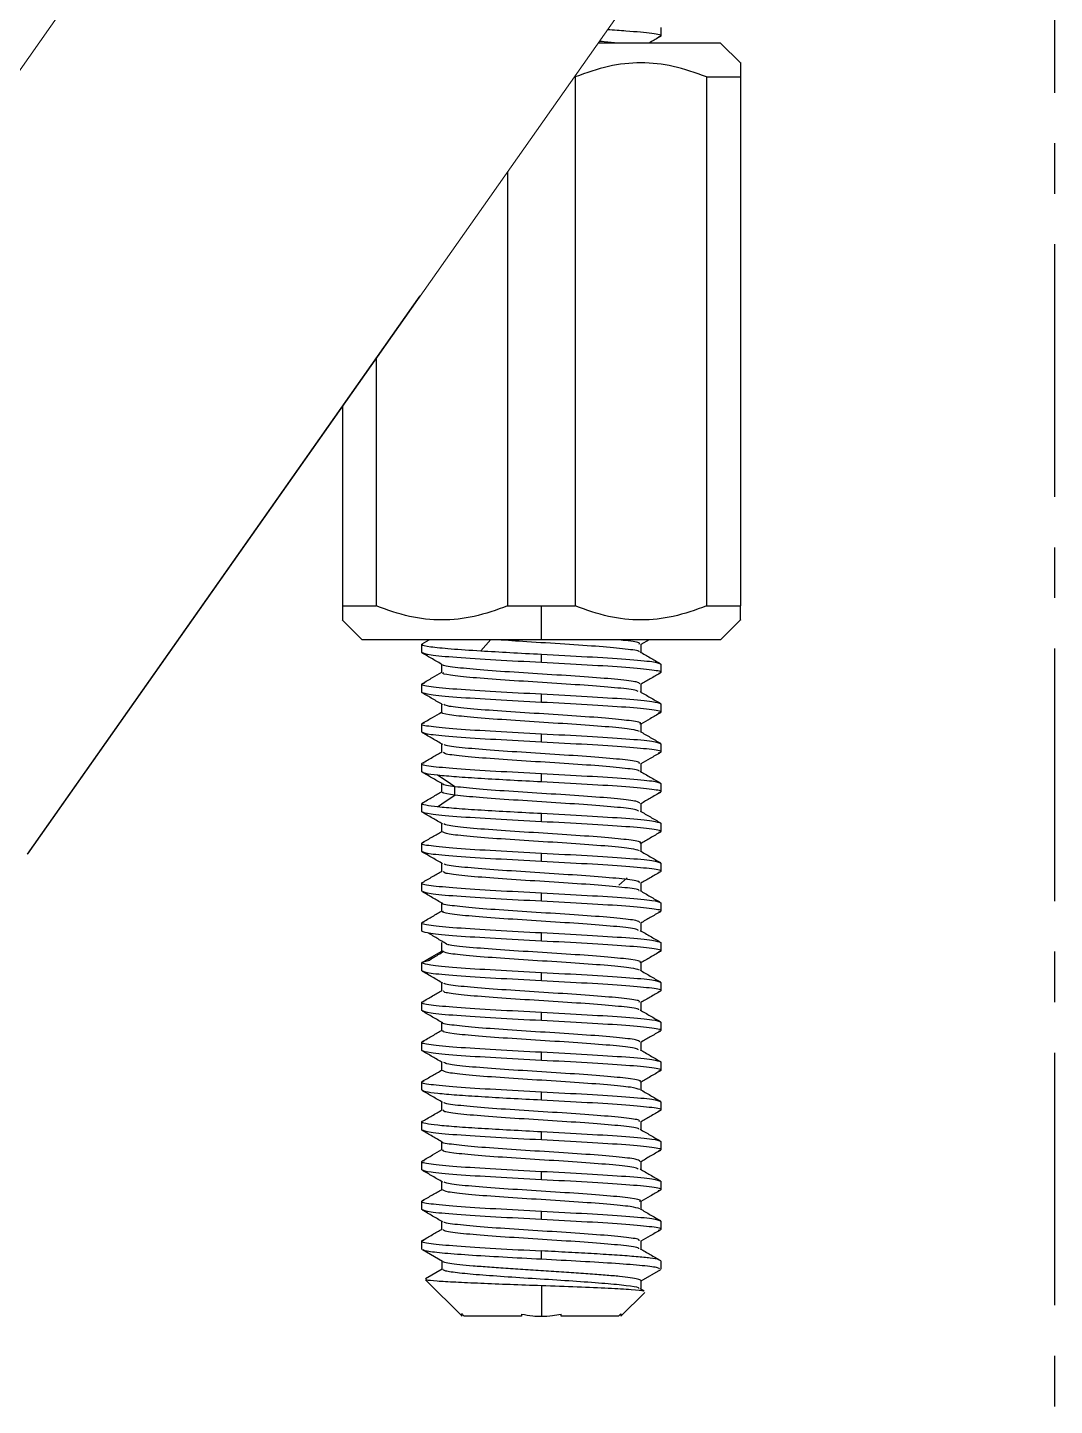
# Model space of a CAD drawing. Header units: millimetres. Extents: x 1991 to 2585, y -1131 to -711.
# Drawn here: x 2341.39 to 2367.19, y -1045.93 to -1011.29 of the extents above; entities that cross this region are included whole.
import ezdxf

# ---------------------------------------------------------------- set-up
doc = ezdxf.new("R2010")
doc.units = ezdxf.units.MM
doc.header["$LTSCALE"] = 0.1
doc.linetypes.add('CENTERX2', pattern=[101.6, 63.5, -12.7, 12.7, -12.7])
doc.layers.get('0').update_dxf_attribs({"lineweight": 13})
doc.layers.add('CENTER', color=1, linetype='CENTERX2')

msp = doc.modelspace()

# ---------------------------------------------------------------- linework, layer by layer
for p, q in [((2351.111, -998.261), (2331.961, -1025.505)), ((2360.525, -1004.853), (2341.396, -1032.068)), ((2341.382, -1032.076), (2351.246, -1018.042)), ((2356.457, -1032.668), (2356.244, -1032.855))]:
    msp.add_line(p, q)
at = {"color": 7, "linetype": 'Continuous', "lineweight": 25}
for p, q in [((2357.301, -1011.296), (2357.301, -1011.507)), ((2358.801, -1011.684), (2355.724, -1011.684)), ((2358.801, -1011.684), (2359.301, -1012.184)), ((2355.153, -1012.534), (2355.153, -1025.834)), ((2358.449, -1012.534), (2359.301, -1012.534)), ((2358.449, -1012.534), (2358.449, -1025.834)), ((2359.301, -1012.534), (2359.301, -1025.834)), ((2353.449, -1014.92), (2353.449, -1025.834)), ((2350.153, -1019.61), (2350.153, -1025.834)), ((2349.301, -1020.822), (2349.301, -1025.834)), ((2349.301, -1025.834), (2350.153, -1025.834)), ((2353.449, -1025.834), (2354.301, -1025.834)), ((2354.301, -1026.684), (2354.301, -1025.834)), ((2354.301, -1025.834), (2355.153, -1025.834)), ((2358.449, -1025.834), (2359.301, -1025.834)), ((2349.801, -1026.684), (2349.298, -1026.182)), ((2359.303, -1026.182), (2358.801, -1026.684)), ((2354.301, -1026.684), (2349.801, -1026.684)), ((2351.301, -1027.007), (2351.301, -1026.796)), ((2351.303, -1026.788), (2351.482, -1026.684)), ((2358.801, -1026.684), (2354.301, -1026.684)), ((2357.006, -1026.684), (2356.799, -1026.804)), ((2356.799, -1026.795), (2356.799, -1026.998)), ((2354.301, -1027.257), (2354.301, -1027.046)), ((2351.802, -1027.509), (2351.802, -1027.304)), ((2357.301, -1027.296), (2357.301, -1027.507)), ((2351.301, -1028.007), (2351.301, -1027.796)), ((2356.801, -1027.794), (2356.801, -1027.999)), ((2351.801, -1028.509), (2351.801, -1028.304)), ((2354.301, -1028.257), (2354.301, -1028.046)), ((2357.301, -1028.296), (2357.301, -1028.507)), ((2351.301, -1029.007), (2351.301, -1028.796)), ((2356.801, -1028.795), (2356.801, -1028.999)), ((2351.801, -1029.509), (2351.801, -1029.305)), ((2354.301, -1029.257), (2354.301, -1029.046)), ((2357.301, -1029.296), (2357.301, -1029.507)), ((2351.301, -1030.007), (2351.301, -1029.796)), ((2354.301, -1030.257), (2354.301, -1030.046)), ((2356.8, -1029.795), (2356.8, -1029.999)), ((2351.803, -1030.513), (2351.803, -1030.301)), ((2352.13, -1030.59), (2352.13, -1030.378)), ((2357.301, -1030.296), (2357.301, -1030.507)), ((2351.301, -1031.007), (2351.301, -1030.796)), ((2354.301, -1031.257), (2354.301, -1031.046)), ((2356.801, -1030.795), (2356.801, -1030.999)), ((2351.802, -1031.509), (2351.802, -1031.305)), ((2357.301, -1031.296), (2357.301, -1031.507)), ((2351.301, -1032.007), (2351.301, -1031.796)), ((2354.301, -1032.257), (2354.301, -1032.046)), ((2356.799, -1031.796), (2356.799, -1031.999)), ((2351.803, -1032.509), (2351.803, -1032.306)), ((2357.301, -1032.296), (2357.301, -1032.507)), ((2351.301, -1033.007), (2351.301, -1032.796)), ((2356.798, -1032.795), (2356.798, -1032.999)), ((2354.301, -1033.257), (2354.301, -1033.046)), ((2351.804, -1033.509), (2351.804, -1033.305)), ((2357.301, -1033.296), (2357.301, -1033.507)), ((2351.301, -1034.007), (2351.301, -1033.796)), ((2356.798, -1033.795), (2356.798, -1033.998)), ((2354.301, -1034.257), (2354.301, -1034.046)), ((2351.803, -1034.507), (2351.803, -1034.295)), ((2357.301, -1034.296), (2357.301, -1034.507)), ((2351.501, -1034.742), (2351.301, -1034.795)), ((2351.301, -1035.007), (2351.301, -1034.796)), ((2356.798, -1034.795), (2356.798, -1034.999)), ((2354.301, -1035.257), (2354.301, -1035.046)), ((2351.804, -1035.509), (2351.804, -1035.305)), ((2357.301, -1035.296), (2357.301, -1035.507)), ((2351.301, -1036.007), (2351.301, -1035.796)), ((2356.798, -1035.794), (2356.798, -1035.998)), ((2354.301, -1036.257), (2354.301, -1036.046)), ((2351.803, -1036.508), (2351.803, -1036.304)), ((2357.301, -1036.296), (2357.301, -1036.507)), ((2351.301, -1037.007), (2351.301, -1036.796)), ((2356.799, -1036.794), (2356.799, -1036.998)), ((2351.802, -1037.508), (2351.802, -1037.304)), ((2354.301, -1037.257), (2354.301, -1037.046)), ((2357.301, -1037.296), (2357.301, -1037.507)), ((2351.301, -1038.007), (2351.301, -1037.796)), ((2356.8, -1037.794), (2356.8, -1037.998)), ((2351.803, -1038.505), (2351.803, -1038.305)), ((2354.301, -1038.257), (2354.301, -1038.046)), ((2357.301, -1038.296), (2357.301, -1038.507)), ((2351.301, -1039.007), (2351.301, -1038.796)), ((2354.301, -1039.257), (2354.301, -1039.046)), ((2356.8, -1038.795), (2356.8, -1038.998)), ((2351.802, -1039.508), (2351.802, -1039.304)), ((2357.301, -1039.296), (2357.301, -1039.507)), ((2351.301, -1040.007), (2351.301, -1039.796)), ((2354.301, -1040.257), (2354.301, -1040.046)), ((2356.801, -1039.794), (2356.801, -1039.999)), ((2351.801, -1040.509), (2351.801, -1040.304)), ((2357.301, -1040.296), (2357.301, -1040.507)), ((2351.301, -1041.007), (2351.301, -1040.796)), ((2356.801, -1040.795), (2356.801, -1040.999)), ((2354.301, -1041.257), (2354.301, -1041.046)), ((2351.802, -1041.509), (2351.802, -1041.305)), ((2357.301, -1041.296), (2357.301, -1041.507)), ((2351.301, -1042.007), (2351.301, -1041.796)), ((2356.799, -1041.795), (2356.799, -1041.999)), ((2351.819, -1042.313), (2351.312, -1042.018)), ((2354.301, -1042.257), (2354.301, -1042.046)), ((2351.387, -1042.74), (2351.805, -1042.498)), ((2351.805, -1042.509), (2351.805, -1042.304)), ((2357.294, -1042.518), (2356.801, -1042.804)), ((2357.301, -1042.296), (2357.301, -1042.508)), ((2352.307, -1043.69), (2351.387, -1042.77)), ((2356.801, -1042.795), (2356.801, -1042.999)), ((2354.301, -1042.914), (2354.301, -1043.69)), ((2356.897, -1043.088), (2356.295, -1043.69)), ((2356.785, -1042.989), (2356.884, -1043.047)), ((2352.301, -1043.683), (2352.304, -1043.628)), ((2353.801, -1043.684), (2352.363, -1043.684)), ((2356.239, -1043.684), (2354.801, -1043.684)), ((2356.301, -1043.625), (2356.301, -1043.683))]:
    msp.add_line(p, q, dxfattribs=at)
at = {"color": 7, "linetype": 'Continuous', "lineweight": 25, "flags": 128}
for points in [[(2352.78, -1026.963), (2352.907, -1026.818), (2353.033, -1026.674)], [(2352.128, -1030.377), (2351.911, -1030.233), (2351.694, -1030.088)], [(2351.694, -1030.88), (2351.911, -1030.735), (2352.128, -1030.591)], [(2351.302, -1034.797), (2351.552, -1034.652), (2351.802, -1034.508)]]:
    msp.add_lwpolyline(points, dxfattribs=at)
at = {"color": 7, "linetype": 'Continuous', "lineweight": 25}
for points, knots in [([(2357.244, -1011.523), (2357.266, -1011.518), (2357.378, -1011.492), (2357.122, -1011.445), (2356.588, -1011.393), (2356.126, -1011.361), (2355.958, -1011.351)], [0, 0, 0, 0, 0.0588505, 0.2941379, 0.5294253, 0.6497212, 0.6497212, 0.6497212, 0.6497212]), ([(2356.183, -1011.684), (2356.071, -1011.673), (2355.939, -1011.659), (2355.777, -1011.645), (2355.752, -1011.643)], [0, 0, 0, 0, 0.0934634, 0.1099567, 0.1099567, 0.1099567, 0.1099567]), ([(2357.29, -1011.519), (2357.205, -1011.568), (2357.11, -1011.623), (2357.016, -1011.678), (2357.006, -1011.684)], [0, 0, 0, 0, 0.8963696, 1, 1, 1, 1]), ([(2358.449, -1012.534), (2358.172, -1012.434), (2357.635, -1012.241), (2356.801, -1012.157), (2355.966, -1012.241), (2355.43, -1012.434), (2355.153, -1012.534)], [0, 0, 0, 0, 0.258357, 0.500045, 0.741711, 1, 1, 1, 1]), ([(2359.301, -1012.184), (2359.301, -1012.184), (2359.301, -1012.154), (2359.301, -1012.254), (2359.301, -1012.439), (2359.301, -1012.534)], [0, 0, 0, 0, 0.0000903, 0.4834224, 1, 1, 1, 1]), ([(2349.301, -1025.834), (2349.301, -1025.937), (2349.301, -1026.135), (2349.301, -1026.168), (2349.301, -1026.184)], [0, 0, 0, 0, 0.516713, 1, 1, 1, 1]), ([(2353.449, -1025.834), (2353.172, -1025.934), (2352.635, -1026.128), (2351.801, -1026.211), (2350.966, -1026.128), (2350.43, -1025.934), (2350.153, -1025.834)], [0, 0, 0, 0, 0.258357, 0.500045, 0.741711, 1, 1, 1, 1]), ([(2358.449, -1025.834), (2358.172, -1025.934), (2357.635, -1026.128), (2356.801, -1026.211), (2355.966, -1026.128), (2355.43, -1025.934), (2355.153, -1025.834)], [0, 0, 0, 0, 0.2583566, 0.5000451, 0.7417111, 1, 1, 1, 1]), ([(2359.301, -1026.184), (2359.301, -1026.184), (2359.301, -1026.211), (2359.301, -1026.115), (2359.301, -1025.93), (2359.301, -1025.834)], [0, 0, 0, 0, 0.00009, 0.483422, 1, 1, 1, 1]), ([(2351.325, -1026.796), (2351.317, -1026.799), (2351.269, -1026.82), (2351.492, -1026.858), (2351.979, -1026.91), (2352.513, -1026.944), (2352.779, -1026.961)], [0, 0, 0, 0, 0.057768, 0.371846, 0.685923, 1, 1, 1, 1]), ([(2356.758, -1026.988), (2356.76, -1026.985), (2356.773, -1026.961), (2356.438, -1026.918), (2355.799, -1026.856), (2354.902, -1026.795), (2353.975, -1026.738), (2353.44, -1026.701), (2353.2, -1026.684)], [0, 0, 0, 0, 0.028757, 0.230441, 0.432253, 0.633865, 0.835732, 1, 1, 1, 1]), ([(2356.755, -1026.795), (2356.765, -1026.785), (2356.794, -1026.756), (2356.569, -1026.719), (2356.264, -1026.691), (2356.186, -1026.684)], [0, 0, 0, 0, 0.257906, 0.809805, 1, 1, 1, 1]), ([(2354.301, -1027.257), (2353.908, -1027.237), (2353.122, -1027.195), (2352.13, -1027.132), (2351.436, -1027.07), (2351.346, -1027.028), (2351.301, -1027.007)], [0, 0, 0, 0, 0.25, 0.5, 0.75, 1, 1, 1, 1]), ([(2351.819, -1027.314), (2351.734, -1027.265), (2351.564, -1027.166), (2351.394, -1027.068), (2351.309, -1027.018)], [0, 0, 0, 0, 0.49978, 1, 1, 1, 1]), ([(2352.779, -1026.961), (2353.019, -1026.976), (2353.499, -1027.004), (2354.033, -1027.032), (2354.301, -1027.046)], [0, 0, 0, 0, 0.5, 1, 1, 1, 1]), ([(2354.301, -1027.046), (2354.694, -1027.067), (2355.48, -1027.109), (2356.472, -1027.171), (2357.166, -1027.234), (2357.256, -1027.275), (2357.301, -1027.296)], [0, 0, 0, 0, 0.25, 0.5, 0.75, 1, 1, 1, 1]), ([(2357.246, -1027.523), (2357.267, -1027.518), (2357.378, -1027.492), (2357.122, -1027.445), (2356.484, -1027.382), (2355.477, -1027.32), (2354.693, -1027.278), (2354.301, -1027.257)], [0, 0, 0, 0, 0.056902, 0.292677, 0.528451, 0.764226, 1, 1, 1, 1]), ([(2356.78, -1026.987), (2356.865, -1027.036), (2357.034, -1027.135), (2357.204, -1027.233), (2357.289, -1027.283)], [0, 0, 0, 0, 0.499843, 1, 1, 1, 1]), ([(2351.312, -1027.783), (2351.397, -1027.733), (2351.56, -1027.639), (2351.724, -1027.544), (2351.802, -1027.498)], [0, 0, 0, 0, 0.520574, 1, 1, 1, 1]), ([(2356.772, -1027.794), (2356.76, -1027.778), (2356.732, -1027.741), (2356.262, -1027.685), (2355.511, -1027.623), (2354.573, -1027.562), (2353.599, -1027.501), (2352.719, -1027.44), (2352.105, -1027.378), (2351.806, -1027.336), (2351.828, -1027.314), (2351.829, -1027.313)], [0, 0, 0, 0, 0.101192, 0.228376, 0.355198, 0.482384, 0.609208, 0.736387, 0.863225, 0.990389, 1, 1, 1, 1]), ([(2356.735, -1027.988), (2356.724, -1027.978), (2356.693, -1027.947), (2356.256, -1027.897), (2355.512, -1027.836), (2354.572, -1027.775), (2353.599, -1027.713), (2352.723, -1027.652), (2352.097, -1027.591), (2351.793, -1027.543), (2351.834, -1027.515), (2351.845, -1027.507)], [0, 0, 0, 0, 0.061812, 0.189345, 0.316515, 0.44405, 0.571222, 0.69875, 0.825936, 0.953449, 1, 1, 1, 1]), ([(2357.292, -1027.519), (2357.207, -1027.568), (2357.043, -1027.663), (2356.879, -1027.758), (2356.801, -1027.804)], [0, 0, 0, 0, 0.518732, 1, 1, 1, 1]), ([(2351.364, -1027.779), (2351.339, -1027.785), (2351.223, -1027.811), (2351.479, -1027.859), (2352.119, -1027.921), (2353.124, -1027.984), (2353.909, -1028.025), (2354.301, -1028.046)], [0, 0, 0, 0, 0.064998, 0.298748, 0.532499, 0.766249, 1, 1, 1, 1]), ([(2354.301, -1028.257), (2353.908, -1028.237), (2353.122, -1028.195), (2352.13, -1028.132), (2351.436, -1028.07), (2351.346, -1028.028), (2351.301, -1028.007)], [0, 0, 0, 0, 0.25, 0.5, 0.75, 1, 1, 1, 1]), ([(2351.82, -1028.316), (2351.735, -1028.266), (2351.565, -1028.168), (2351.395, -1028.069), (2351.31, -1028.02)], [0, 0, 0, 0, 0.499789, 1, 1, 1, 1]), ([(2356.778, -1028.796), (2356.786, -1028.792), (2356.845, -1028.769), (2356.594, -1028.725), (2356.047, -1028.664), (2355.203, -1028.603), (2354.241, -1028.541), (2353.283, -1028.48), (2352.48, -1028.419), (2351.961, -1028.363), (2351.885, -1028.328), (2351.853, -1028.313)], [0, 0, 0, 0, 0.019614, 0.146667, 0.273512, 0.40053, 0.527418, 0.654395, 0.781328, 0.90826, 1, 1, 1, 1]), ([(2354.301, -1028.046), (2354.694, -1028.067), (2355.48, -1028.109), (2356.472, -1028.171), (2357.166, -1028.234), (2357.256, -1028.275), (2357.301, -1028.296)], [0, 0, 0, 0, 0.25, 0.5, 0.75, 1, 1, 1, 1]), ([(2357.239, -1028.524), (2357.264, -1028.519), (2357.379, -1028.492), (2357.123, -1028.445), (2356.483, -1028.382), (2355.477, -1028.32), (2354.693, -1028.278), (2354.301, -1028.257)], [0, 0, 0, 0, 0.063381, 0.2975359, 0.5316906, 0.7658452, 1, 1, 1, 1]), ([(2356.78, -1027.987), (2356.865, -1028.036), (2357.035, -1028.135), (2357.205, -1028.234), (2357.29, -1028.283)], [0, 0, 0, 0, 0.4998154, 1, 1, 1, 1]), ([(2351.311, -1028.784), (2351.396, -1028.734), (2351.559, -1028.639), (2351.723, -1028.545), (2351.801, -1028.499)], [0, 0, 0, 0, 0.520258, 1, 1, 1, 1]), ([(2356.763, -1028.99), (2356.714, -1028.972), (2356.608, -1028.934), (2356.034, -1028.876), (2355.205, -1028.815), (2354.239, -1028.754), (2353.288, -1028.692), (2352.466, -1028.631), (2351.967, -1028.57), (2351.742, -1028.529), (2351.804, -1028.508), (2351.806, -1028.507)], [0, 0, 0, 0, 0.108989, 0.235698, 0.362579, 0.48933, 0.61617, 0.742966, 0.869763, 0.996603, 1, 1, 1, 1]), ([(2357.29, -1028.521), (2357.205, -1028.57), (2357.042, -1028.665), (2356.879, -1028.759), (2356.801, -1028.805)], [0, 0, 0, 0, 0.52117, 1, 1, 1, 1]), ([(2351.361, -1028.78), (2351.337, -1028.785), (2351.223, -1028.812), (2351.479, -1028.859), (2352.118, -1028.921), (2353.124, -1028.984), (2353.909, -1029.025), (2354.301, -1029.046)], [0, 0, 0, 0, 0.061334, 0.296001, 0.530667, 0.765334, 1, 1, 1, 1]), ([(2354.301, -1029.257), (2353.908, -1029.237), (2353.122, -1029.195), (2352.13, -1029.132), (2351.436, -1029.07), (2351.346, -1029.028), (2351.301, -1029.007)], [0, 0, 0, 0, 0.25, 0.5, 0.75, 1, 1, 1, 1]), ([(2351.822, -1029.317), (2351.737, -1029.268), (2351.567, -1029.169), (2351.397, -1029.07), (2351.312, -1029.021)], [0, 0, 0, 0, 0.499826, 1, 1, 1, 1]), ([(2356.782, -1028.989), (2356.867, -1029.038), (2357.037, -1029.137), (2357.207, -1029.235), (2357.293, -1029.285)], [0, 0, 0, 0, 0.499785, 1, 1, 1, 1]), ([(2356.755, -1029.795), (2356.764, -1029.785), (2356.79, -1029.755), (2356.448, -1029.704), (2355.781, -1029.643), (2354.886, -1029.582), (2353.909, -1029.52), (2352.982, -1029.459), (2352.274, -1029.398), (2351.877, -1029.35), (2351.865, -1029.322), (2351.862, -1029.315)], [0, 0, 0, 0, 0.061868, 0.189469, 0.316858, 0.444491, 0.571847, 0.699504, 0.826835, 0.954508, 1, 1, 1, 1]), ([(2354.301, -1029.046), (2354.694, -1029.067), (2355.48, -1029.109), (2356.472, -1029.171), (2357.166, -1029.234), (2357.256, -1029.275), (2357.301, -1029.296)], [0, 0, 0, 0, 0.25, 0.5, 0.75, 1, 1, 1, 1]), ([(2357.237, -1029.525), (2357.263, -1029.519), (2357.379, -1029.492), (2357.123, -1029.445), (2356.483, -1029.382), (2355.477, -1029.32), (2354.693, -1029.278), (2354.301, -1029.257)], [0, 0, 0, 0, 0.0652144, 0.2989108, 0.5326072, 0.7663035, 1, 1, 1, 1]), ([(2351.309, -1029.785), (2351.394, -1029.736), (2351.558, -1029.641), (2351.722, -1029.545), (2351.801, -1029.499)], [0, 0, 0, 0, 0.517881, 1, 1, 1, 1]), ([(2356.754, -1029.99), (2356.756, -1029.986), (2356.768, -1029.961), (2356.439, -1029.917), (2355.782, -1029.855), (2354.885, -1029.794), (2353.909, -1029.733), (2352.984, -1029.672), (2352.269, -1029.61), (2351.846, -1029.556), (2351.844, -1029.522), (2351.843, -1029.508)], [0, 0, 0, 0, 0.026038, 0.152994, 0.27974, 0.406729, 0.533441, 0.660454, 0.787142, 0.914171, 1, 1, 1, 1]), ([(2357.289, -1029.521), (2357.204, -1029.57), (2357.041, -1029.665), (2356.878, -1029.76), (2356.8, -1029.805)], [0, 0, 0, 0, 0.52044, 1, 1, 1, 1]), ([(2351.354, -1029.782), (2351.333, -1029.786), (2351.224, -1029.812), (2351.48, -1029.859), (2352.118, -1029.921), (2353.125, -1029.984), (2353.909, -1030.025), (2354.301, -1030.046)], [0, 0, 0, 0, 0.055147, 0.29136, 0.527574, 0.763787, 1, 1, 1, 1]), ([(2351.805, -1030.301), (2351.72, -1030.252), (2351.551, -1030.154), (2351.382, -1030.056), (2351.298, -1030.007)], [0, 0, 0, 0, 0.499956, 1, 1, 1, 1]), ([(2351.693, -1030.09), (2351.578, -1030.076), (2351.358, -1030.049), (2351.325, -1030.023), (2351.31, -1030.011)], [0, 0, 0, 0, 0.524183, 1, 1, 1, 1]), ([(2354.301, -1030.046), (2354.694, -1030.067), (2355.48, -1030.109), (2356.472, -1030.171), (2357.166, -1030.234), (2357.256, -1030.275), (2357.301, -1030.296)], [0, 0, 0, 0, 0.25, 0.5, 0.75, 1, 1, 1, 1]), ([(2356.783, -1029.99), (2356.868, -1030.039), (2357.038, -1030.138), (2357.208, -1030.236), (2357.293, -1030.286)], [0, 0, 0, 0, 0.499779, 1, 1, 1, 1]), ([(2354.301, -1030.257), (2354.037, -1030.243), (2353.51, -1030.216), (2352.777, -1030.174), (2352.136, -1030.132), (2351.841, -1030.104), (2351.693, -1030.09)], [0, 0, 0, 0, 0.25, 0.5, 0.75, 1, 1, 1, 1]), ([(2352.128, -1030.377), (2351.978, -1030.357), (2351.787, -1030.331), (2351.829, -1030.305), (2351.838, -1030.3)], [0, 0, 0, 0, 0.787052, 1, 1, 1, 1]), ([(2356.777, -1030.796), (2356.762, -1030.779), (2356.728, -1030.741), (2356.254, -1030.683), (2355.493, -1030.622), (2354.554, -1030.561), (2353.585, -1030.5), (2352.694, -1030.439), (2352.317, -1030.398), (2352.128, -1030.377)], [0, 0, 0, 0, 0.122305, 0.26863, 0.414907, 0.561278, 0.707503, 0.853913, 1, 1, 1, 1]), ([(2357.246, -1030.523), (2357.267, -1030.518), (2357.378, -1030.492), (2357.122, -1030.445), (2356.484, -1030.382), (2355.477, -1030.32), (2354.693, -1030.278), (2354.301, -1030.257)], [0, 0, 0, 0, 0.057062, 0.292797, 0.528531, 0.764265, 1, 1, 1, 1]), ([(2351.312, -1030.784), (2351.397, -1030.735), (2351.561, -1030.64), (2351.724, -1030.545), (2351.803, -1030.499)], [0, 0, 0, 0, 0.516941, 1, 1, 1, 1]), ([(2352.13, -1030.59), (2351.98, -1030.569), (2351.788, -1030.543), (2351.831, -1030.517), (2351.84, -1030.511)], [0, 0, 0, 0, 0.780115, 1, 1, 1, 1]), ([(2356.741, -1030.991), (2356.728, -1030.98), (2356.693, -1030.948), (2356.248, -1030.896), (2355.494, -1030.835), (2354.554, -1030.773), (2353.586, -1030.712), (2352.695, -1030.651), (2352.318, -1030.61), (2352.13, -1030.59)], [0, 0, 0, 0, 0.084638, 0.237243, 0.389798, 0.54245, 0.69495, 0.847644, 1, 1, 1, 1]), ([(2357.294, -1030.519), (2357.209, -1030.568), (2357.045, -1030.663), (2356.88, -1030.759), (2356.801, -1030.805)], [0, 0, 0, 0, 0.516369, 1, 1, 1, 1]), ([(2351.338, -1030.781), (2351.323, -1030.786), (2351.266, -1030.804), (2351.365, -1030.837), (2351.584, -1030.865), (2351.693, -1030.878)], [0, 0, 0, 0, 0.149099, 0.57455, 1, 1, 1, 1]), ([(2354.301, -1031.257), (2353.908, -1031.237), (2353.122, -1031.195), (2352.13, -1031.132), (2351.436, -1031.07), (2351.346, -1031.028), (2351.301, -1031.007)], [0, 0, 0, 0, 0.25, 0.5, 0.75, 1, 1, 1, 1]), ([(2351.818, -1031.315), (2351.733, -1031.265), (2351.563, -1031.167), (2351.393, -1031.068), (2351.308, -1031.019)], [0, 0, 0, 0, 0.499855, 1, 1, 1, 1]), ([(2351.693, -1030.878), (2351.841, -1030.892), (2352.136, -1030.92), (2352.777, -1030.962), (2353.51, -1031.004), (2354.037, -1031.032), (2354.301, -1031.046)], [0, 0, 0, 0, 0.25, 0.5, 0.75, 1, 1, 1, 1]), ([(2354.301, -1031.046), (2354.694, -1031.067), (2355.48, -1031.109), (2356.472, -1031.171), (2357.166, -1031.234), (2357.256, -1031.275), (2357.301, -1031.296)], [0, 0, 0, 0, 0.25, 0.5, 0.75, 1, 1, 1, 1]), ([(2356.784, -1030.99), (2356.869, -1031.039), (2357.039, -1031.138), (2357.209, -1031.236), (2357.294, -1031.286)], [0, 0, 0, 0, 0.499846, 1, 1, 1, 1]), ([(2356.774, -1031.796), (2356.783, -1031.792), (2356.84, -1031.768), (2356.591, -1031.724), (2356.03, -1031.662), (2355.187, -1031.602), (2354.223, -1031.54), (2353.265, -1031.479), (2352.47, -1031.418), (2351.952, -1031.362), (2351.882, -1031.327), (2351.852, -1031.313)], [0, 0, 0, 0, 0.022233, 0.149098, 0.275621, 0.402498, 0.529012, 0.655891, 0.782408, 0.90928, 1, 1, 1, 1]), ([(2357.244, -1031.523), (2357.266, -1031.518), (2357.378, -1031.492), (2357.122, -1031.445), (2356.484, -1031.382), (2355.477, -1031.32), (2354.693, -1031.278), (2354.301, -1031.257)], [0, 0, 0, 0, 0.058761, 0.29407, 0.52938, 0.76469, 1, 1, 1, 1]), ([(2351.356, -1031.781), (2351.335, -1031.786), (2351.224, -1031.812), (2351.48, -1031.859), (2352.118, -1031.921), (2353.124, -1031.984), (2353.909, -1032.025), (2354.301, -1032.046)], [0, 0, 0, 0, 0.057041, 0.292781, 0.52852, 0.76426, 1, 1, 1, 1]), ([(2351.31, -1031.785), (2351.395, -1031.736), (2351.559, -1031.64), (2351.723, -1031.545), (2351.802, -1031.499)], [0, 0, 0, 0, 0.517793, 1, 1, 1, 1]), ([(2356.765, -1031.99), (2356.714, -1031.972), (2356.607, -1031.934), (2356.018, -1031.875), (2355.19, -1031.814), (2354.222, -1031.752), (2353.267, -1031.692), (2352.468, -1031.63), (2351.914, -1031.569), (2351.84, -1031.528), (2351.803, -1031.508)], [0, 0, 0, 0, 0.111968, 0.238801, 0.365989, 0.492813, 0.620002, 0.74683, 0.874012, 1, 1, 1, 1]), ([(2357.292, -1031.519), (2357.208, -1031.568), (2357.043, -1031.664), (2356.879, -1031.759), (2356.799, -1031.806)], [0, 0, 0, 0, 0.51649, 1, 1, 1, 1]), ([(2354.301, -1032.257), (2353.908, -1032.237), (2353.122, -1032.195), (2352.13, -1032.132), (2351.436, -1032.07), (2351.346, -1032.028), (2351.301, -1032.007)], [0, 0, 0, 0, 0.25, 0.5, 0.75, 1, 1, 1, 1]), ([(2351.819, -1032.315), (2351.735, -1032.266), (2351.565, -1032.167), (2351.395, -1032.068), (2351.31, -1032.019)], [0, 0, 0, 0, 0.499846, 1, 1, 1, 1]), ([(2354.301, -1032.046), (2354.694, -1032.067), (2355.48, -1032.109), (2356.472, -1032.171), (2357.166, -1032.234), (2357.256, -1032.275), (2357.301, -1032.296)], [0, 0, 0, 0, 0.25, 0.5, 0.75, 1, 1, 1, 1]), ([(2356.781, -1031.989), (2356.866, -1032.038), (2357.035, -1032.137), (2357.205, -1032.235), (2357.29, -1032.284)], [0, 0, 0, 0, 0.499861, 1, 1, 1, 1]), ([(2356.755, -1032.795), (2356.763, -1032.785), (2356.788, -1032.754), (2356.438, -1032.703), (2355.766, -1032.642), (2354.868, -1032.581), (2353.892, -1032.519), (2352.965, -1032.458), (2352.265, -1032.397), (2351.867, -1032.349), (2351.861, -1032.321), (2351.859, -1032.313)], [0, 0, 0, 0, 0.0648555, 0.1916371, 0.3186633, 0.445482, 0.5724727, 0.6993338, 0.8262838, 0.9531898, 1, 1, 1, 1]), ([(2357.244, -1032.523), (2357.266, -1032.518), (2357.378, -1032.492), (2357.122, -1032.445), (2356.484, -1032.382), (2355.477, -1032.32), (2354.693, -1032.278), (2354.301, -1032.257)], [0, 0, 0, 0, 0.058761, 0.294071, 0.529381, 0.76469, 1, 1, 1, 1]), ([(2351.359, -1032.78), (2351.336, -1032.786), (2351.223, -1032.812), (2351.48, -1032.859), (2352.118, -1032.921), (2353.124, -1032.984), (2353.909, -1033.025), (2354.301, -1033.046)], [0, 0, 0, 0, 0.059407, 0.294556, 0.529704, 0.764852, 1, 1, 1, 1]), ([(2351.313, -1032.784), (2351.397, -1032.735), (2351.561, -1032.64), (2351.725, -1032.545), (2351.803, -1032.499)], [0, 0, 0, 0, 0.518495, 1, 1, 1, 1]), ([(2356.752, -1032.989), (2356.754, -1032.985), (2356.764, -1032.961), (2356.428, -1032.915), (2355.767, -1032.854), (2354.867, -1032.793), (2353.892, -1032.732), (2352.967, -1032.671), (2352.26, -1032.609), (2351.84, -1032.555), (2351.843, -1032.521), (2351.844, -1032.508)], [0, 0, 0, 0, 0.026505, 0.153531, 0.280802, 0.407866, 0.535101, 0.662207, 0.789402, 0.916553, 1, 1, 1, 1]), ([(2357.291, -1032.519), (2357.206, -1032.568), (2357.042, -1032.664), (2356.877, -1032.759), (2356.798, -1032.805)], [0, 0, 0, 0, 0.516835, 1, 1, 1, 1]), ([(2354.301, -1033.257), (2353.908, -1033.237), (2353.122, -1033.195), (2352.13, -1033.132), (2351.436, -1033.07), (2351.346, -1033.028), (2351.301, -1033.007)], [0, 0, 0, 0, 0.25, 0.5, 0.75, 1, 1, 1, 1]), ([(2351.821, -1033.315), (2351.736, -1033.266), (2351.566, -1033.167), (2351.396, -1033.068), (2351.311, -1033.019)], [0, 0, 0, 0, 0.499833, 1, 1, 1, 1]), ([(2354.301, -1033.046), (2354.694, -1033.067), (2355.48, -1033.109), (2356.472, -1033.171), (2357.166, -1033.234), (2357.256, -1033.275), (2357.301, -1033.296)], [0, 0, 0, 0, 0.25, 0.5, 0.75, 1, 1, 1, 1]), ([(2356.781, -1032.989), (2356.865, -1033.038), (2357.035, -1033.137), (2357.204, -1033.235), (2357.289, -1033.284)], [0, 0, 0, 0, 0.499855, 1, 1, 1, 1]), ([(2351.313, -1033.784), (2351.397, -1033.735), (2351.561, -1033.64), (2351.725, -1033.545), (2351.804, -1033.499)], [0, 0, 0, 0, 0.517778, 1, 1, 1, 1]), ([(2356.776, -1033.795), (2356.761, -1033.778), (2356.73, -1033.74), (2356.238, -1033.682), (2355.483, -1033.621), (2354.538, -1033.56), (2353.566, -1033.499), (2352.692, -1033.437), (2352.09, -1033.376), (2351.799, -1033.335), (2351.822, -1033.314), (2351.823, -1033.313)], [0, 0, 0, 0, 0.106857, 0.233832, 0.360977, 0.487912, 0.615089, 0.74199, 0.869192, 0.996069, 1, 1, 1, 1]), ([(2356.737, -1033.989), (2356.725, -1033.978), (2356.69, -1033.947), (2356.231, -1033.895), (2355.483, -1033.834), (2354.537, -1033.772), (2353.566, -1033.711), (2352.696, -1033.65), (2352.081, -1033.589), (2351.787, -1033.541), (2351.832, -1033.514), (2351.843, -1033.508)], [0, 0, 0, 0, 0.068799, 0.195882, 0.323135, 0.450177, 0.577463, 0.704472, 0.831782, 0.958767, 1, 1, 1, 1]), ([(2357.245, -1033.523), (2357.267, -1033.518), (2357.378, -1033.492), (2357.122, -1033.445), (2356.484, -1033.382), (2355.477, -1033.32), (2354.693, -1033.278), (2354.301, -1033.257)], [0, 0, 0, 0, 0.05725, 0.292938, 0.528625, 0.764312, 1, 1, 1, 1]), ([(2357.29, -1033.519), (2357.205, -1033.568), (2357.041, -1033.663), (2356.877, -1033.759), (2356.798, -1033.805)], [0, 0, 0, 0, 0.517061, 1, 1, 1, 1]), ([(2351.359, -1033.78), (2351.336, -1033.786), (2351.223, -1033.812), (2351.48, -1033.859), (2352.118, -1033.921), (2353.124, -1033.984), (2353.909, -1034.025), (2354.301, -1034.046)], [0, 0, 0, 0, 0.059574, 0.294681, 0.529787, 0.764894, 1, 1, 1, 1]), ([(2354.301, -1034.257), (2353.907, -1034.237), (2353.118, -1034.195), (2352.124, -1034.132), (2351.431, -1034.069), (2351.344, -1034.028), (2351.301, -1034.007)], [0, 0, 0, 0, 0.25, 0.5, 0.75, 1, 1, 1, 1]), ([(2351.948, -1034.351), (2351.867, -1034.302), (2351.706, -1034.204), (2351.544, -1034.106), (2351.462, -1034.057)], [0, 0, 0, 0, 0.499966, 1, 1, 1, 1]), ([(2354.301, -1034.046), (2354.694, -1034.067), (2355.48, -1034.109), (2356.472, -1034.171), (2357.166, -1034.234), (2357.256, -1034.275), (2357.301, -1034.296)], [0, 0, 0, 0, 0.25, 0.5, 0.75, 1, 1, 1, 1]), ([(2356.78, -1033.988), (2356.865, -1034.037), (2357.035, -1034.136), (2357.204, -1034.235), (2357.289, -1034.284)], [0, 0, 0, 0, 0.499854, 1, 1, 1, 1]), ([(2351.468, -1034.745), (2351.549, -1034.696), (2351.679, -1034.618), (2351.808, -1034.539), (2351.857, -1034.51)], [0, 0, 0, 0, 0.624124, 1, 1, 1, 1]), ([(2356.767, -1034.99), (2356.715, -1034.972), (2356.605, -1034.933), (2356.003, -1034.874), (2355.174, -1034.813), (2354.204, -1034.751), (2353.248, -1034.69), (2352.458, -1034.629), (2351.903, -1034.568), (2351.837, -1034.527), (2351.803, -1034.507)], [0, 0, 0, 0, 0.114092, 0.24068, 0.36727, 0.493819, 0.620448, 0.746952, 0.873616, 1, 1, 1, 1]), ([(2356.772, -1034.795), (2356.781, -1034.791), (2356.836, -1034.767), (2356.586, -1034.723), (2356.015, -1034.661), (2355.171, -1034.6), (2354.206, -1034.539), (2353.242, -1034.478), (2352.477, -1034.417), (2352.025, -1034.374), (2351.966, -1034.352), (2351.961, -1034.35)], [0, 0, 0, 0, 0.025539, 0.16294, 0.300389, 0.43784, 0.575247, 0.712741, 0.850099, 0.987631, 1, 1, 1, 1]), ([(2357.242, -1034.524), (2357.265, -1034.518), (2357.378, -1034.492), (2357.122, -1034.445), (2356.483, -1034.382), (2355.477, -1034.32), (2354.693, -1034.278), (2354.301, -1034.257)], [0, 0, 0, 0, 0.0604788, 0.2953591, 0.5302394, 0.7651196, 1, 1, 1, 1]), ([(2357.289, -1034.52), (2357.205, -1034.569), (2357.041, -1034.664), (2356.877, -1034.759), (2356.798, -1034.805)], [0, 0, 0, 0, 0.517718, 1, 1, 1, 1]), ([(2351.301, -1034.795), (2351.344, -1034.816), (2351.431, -1034.858), (2352.124, -1034.921), (2353.118, -1034.983), (2353.907, -1035.025), (2354.301, -1035.046)], [0, 0, 0, 0, 0.25, 0.5, 0.75, 1, 1, 1, 1]), ([(2354.301, -1035.257), (2353.908, -1035.237), (2353.122, -1035.195), (2352.13, -1035.132), (2351.436, -1035.07), (2351.346, -1035.028), (2351.301, -1035.007)], [0, 0, 0, 0, 0.25, 0.5, 0.75, 1, 1, 1, 1]), ([(2351.821, -1035.315), (2351.736, -1035.266), (2351.567, -1035.167), (2351.397, -1035.069), (2351.312, -1035.019)], [0, 0, 0, 0, 0.4998571, 1, 1, 1, 1]), ([(2354.301, -1035.046), (2354.694, -1035.067), (2355.48, -1035.109), (2356.472, -1035.171), (2357.166, -1035.234), (2357.256, -1035.275), (2357.301, -1035.296)], [0, 0, 0, 0, 0.25, 0.5, 0.75, 1, 1, 1, 1]), ([(2356.781, -1034.989), (2356.866, -1035.038), (2357.036, -1035.137), (2357.206, -1035.236), (2357.29, -1035.285)], [0, 0, 0, 0, 0.499822, 1, 1, 1, 1]), ([(2351.311, -1035.785), (2351.396, -1035.735), (2351.561, -1035.64), (2351.725, -1035.545), (2351.804, -1035.498)], [0, 0, 0, 0, 0.516996, 1, 1, 1, 1]), ([(2356.751, -1035.989), (2356.753, -1035.985), (2356.763, -1035.96), (2356.414, -1035.914), (2355.755, -1035.853), (2354.848, -1035.792), (2353.873, -1035.731), (2352.954, -1035.669), (2352.247, -1035.608), (2351.838, -1035.554), (2351.843, -1035.521), (2351.845, -1035.507)], [0, 0, 0, 0, 0.0285779, 0.1554221, 0.2825893, 0.409414, 0.5365929, 0.6634091, 0.7905904, 0.9174093, 1, 1, 1, 1]), ([(2356.755, -1035.795), (2356.763, -1035.784), (2356.788, -1035.753), (2356.423, -1035.702), (2355.754, -1035.641), (2354.849, -1035.579), (2353.873, -1035.518), (2352.951, -1035.457), (2352.252, -1035.396), (2351.865, -1035.348), (2351.86, -1035.32), (2351.859, -1035.313)], [0, 0, 0, 0, 0.0656678, 0.1926149, 0.3198853, 0.446813, 0.574095, 0.7010138, 0.8282981, 0.9552198, 1, 1, 1, 1]), ([(2357.244, -1035.523), (2357.266, -1035.518), (2357.378, -1035.492), (2357.122, -1035.445), (2356.484, -1035.382), (2355.477, -1035.32), (2354.693, -1035.278), (2354.301, -1035.257)], [0, 0, 0, 0, 0.058618, 0.293964, 0.529309, 0.764655, 1, 1, 1, 1]), ([(2357.29, -1035.519), (2357.205, -1035.568), (2357.041, -1035.664), (2356.877, -1035.759), (2356.798, -1035.805)], [0, 0, 0, 0, 0.517578, 1, 1, 1, 1]), ([(2351.357, -1035.781), (2351.335, -1035.786), (2351.223, -1035.812), (2351.48, -1035.859), (2352.118, -1035.921), (2353.124, -1035.984), (2353.909, -1036.025), (2354.301, -1036.046)], [0, 0, 0, 0, 0.058018, 0.293513, 0.529009, 0.764504, 1, 1, 1, 1]), ([(2354.301, -1036.257), (2353.908, -1036.237), (2353.122, -1036.195), (2352.13, -1036.132), (2351.436, -1036.07), (2351.346, -1036.028), (2351.301, -1036.007)], [0, 0, 0, 0, 0.25, 0.5, 0.75, 1, 1, 1, 1]), ([(2351.821, -1036.315), (2351.736, -1036.265), (2351.567, -1036.167), (2351.397, -1036.068), (2351.312, -1036.019)], [0, 0, 0, 0, 0.499861, 1, 1, 1, 1]), ([(2354.301, -1036.046), (2354.694, -1036.067), (2355.48, -1036.109), (2356.472, -1036.171), (2357.166, -1036.234), (2357.256, -1036.275), (2357.301, -1036.296)], [0, 0, 0, 0, 0.25, 0.5, 0.75, 1, 1, 1, 1]), ([(2357.244, -1036.523), (2357.267, -1036.518), (2357.378, -1036.492), (2357.122, -1036.445), (2356.484, -1036.382), (2355.477, -1036.32), (2354.693, -1036.278), (2354.301, -1036.257)], [0, 0, 0, 0, 0.058168, 0.293626, 0.529084, 0.764542, 1, 1, 1, 1]), ([(2356.782, -1035.989), (2356.866, -1036.038), (2357.036, -1036.137), (2357.206, -1036.235), (2357.291, -1036.284)], [0, 0, 0, 0, 0.499837, 1, 1, 1, 1]), ([(2351.31, -1036.784), (2351.395, -1036.735), (2351.56, -1036.64), (2351.724, -1036.544), (2351.803, -1036.498)], [0, 0, 0, 0, 0.516675, 1, 1, 1, 1]), ([(2356.777, -1036.794), (2356.76, -1036.777), (2356.723, -1036.739), (2356.227, -1036.681), (2355.466, -1036.62), (2354.52, -1036.559), (2353.548, -1036.497), (2352.679, -1036.436), (2352.079, -1036.375), (2351.797, -1036.334), (2351.82, -1036.313), (2351.821, -1036.313)], [0, 0, 0, 0, 0.1079333, 0.2352002, 0.3621934, 0.4894318, 0.6164622, 0.7436649, 0.8707379, 0.9978998, 1, 1, 1, 1]), ([(2356.739, -1036.989), (2356.725, -1036.978), (2356.686, -1036.946), (2356.221, -1036.894), (2355.466, -1036.832), (2354.52, -1036.771), (2353.548, -1036.71), (2352.683, -1036.649), (2352.07, -1036.588), (2351.786, -1036.54), (2351.832, -1036.513), (2351.843, -1036.507)], [0, 0, 0, 0, 0.071833, 0.198808, 0.32551, 0.452457, 0.579196, 0.706107, 0.832889, 0.95976, 1, 1, 1, 1]), ([(2357.29, -1036.519), (2357.205, -1036.568), (2357.042, -1036.663), (2356.878, -1036.758), (2356.799, -1036.804)], [0, 0, 0, 0, 0.518069, 1, 1, 1, 1]), ([(2351.358, -1036.78), (2351.336, -1036.786), (2351.223, -1036.812), (2351.48, -1036.859), (2352.118, -1036.921), (2353.124, -1036.984), (2353.909, -1037.025), (2354.301, -1037.046)], [0, 0, 0, 0, 0.058945, 0.294209, 0.529472, 0.764736, 1, 1, 1, 1]), ([(2354.301, -1037.257), (2353.908, -1037.237), (2353.122, -1037.195), (2352.13, -1037.132), (2351.436, -1037.07), (2351.346, -1037.028), (2351.301, -1037.007)], [0, 0, 0, 0, 0.25, 0.5, 0.75, 1, 1, 1, 1]), ([(2351.819, -1037.314), (2351.734, -1037.265), (2351.565, -1037.166), (2351.395, -1037.068), (2351.31, -1037.019)], [0, 0, 0, 0, 0.499851, 1, 1, 1, 1]), ([(2356.774, -1037.794), (2356.783, -1037.791), (2356.838, -1037.766), (2356.571, -1037.722), (2356.008, -1037.66), (2355.153, -1037.599), (2354.189, -1037.538), (2353.234, -1037.477), (2352.446, -1037.416), (2351.942, -1037.361), (2351.879, -1037.326), (2351.853, -1037.312)], [0, 0, 0, 0, 0.0239933, 0.1508356, 0.2777675, 0.4045663, 0.5315358, 0.6582944, 0.7852957, 0.9120208, 1, 1, 1, 1]), ([(2354.301, -1037.046), (2354.694, -1037.067), (2355.48, -1037.109), (2356.472, -1037.171), (2357.166, -1037.234), (2357.256, -1037.275), (2357.301, -1037.296)], [0, 0, 0, 0, 0.25, 0.5, 0.75, 1, 1, 1, 1]), ([(2357.249, -1037.522), (2357.269, -1037.517), (2357.378, -1037.491), (2357.121, -1037.445), (2356.484, -1037.382), (2355.477, -1037.32), (2354.693, -1037.278), (2354.301, -1037.257)], [0, 0, 0, 0, 0.054029, 0.290522, 0.527015, 0.763507, 1, 1, 1, 1]), ([(2356.783, -1036.989), (2356.868, -1037.038), (2357.038, -1037.137), (2357.207, -1037.235), (2357.292, -1037.284)], [0, 0, 0, 0, 0.499854, 1, 1, 1, 1]), ([(2351.309, -1037.785), (2351.394, -1037.735), (2351.558, -1037.64), (2351.723, -1037.544), (2351.802, -1037.498)], [0, 0, 0, 0, 0.516474, 1, 1, 1, 1]), ([(2356.773, -1037.99), (2356.715, -1037.972), (2356.594, -1037.932), (2355.996, -1037.873), (2355.156, -1037.812), (2354.188, -1037.75), (2353.236, -1037.689), (2352.443, -1037.628), (2351.904, -1037.567), (2351.838, -1037.527), (2351.805, -1037.507)], [0, 0, 0, 0, 0.116478, 0.243075, 0.369541, 0.496176, 0.622601, 0.749268, 0.87566, 1, 1, 1, 1]), ([(2357.294, -1037.518), (2357.209, -1037.567), (2357.044, -1037.663), (2356.88, -1037.758), (2356.8, -1037.804)], [0, 0, 0, 0, 0.51638, 1, 1, 1, 1]), ([(2351.358, -1037.781), (2351.335, -1037.786), (2351.223, -1037.812), (2351.48, -1037.859), (2352.118, -1037.921), (2353.124, -1037.984), (2353.909, -1038.025), (2354.301, -1038.046)], [0, 0, 0, 0, 0.058413, 0.2938098, 0.5292066, 0.7646032, 1, 1, 1, 1]), ([(2354.301, -1038.257), (2354.039, -1038.244), (2353.514, -1038.216), (2352.782, -1038.174), (2352.152, -1038.132), (2351.673, -1038.091), (2351.36, -1038.049), (2351.321, -1038.021), (2351.302, -1038.007)], [0, 0, 0, 0, 0.166929, 0.333857, 0.500786, 0.667715, 0.834643, 1, 1, 1, 1]), ([(2351.819, -1038.314), (2351.735, -1038.265), (2351.565, -1038.166), (2351.396, -1038.068), (2351.312, -1038.019)], [0, 0, 0, 0, 0.499899, 1, 1, 1, 1]), ([(2356.784, -1037.989), (2356.869, -1038.038), (2357.039, -1038.137), (2357.209, -1038.236), (2357.294, -1038.285)], [0, 0, 0, 0, 0.499852, 1, 1, 1, 1]), ([(2356.755, -1038.795), (2356.763, -1038.784), (2356.786, -1038.753), (2356.412, -1038.701), (2355.74, -1038.64), (2354.831, -1038.578), (2353.855, -1038.517), (2352.938, -1038.456), (2352.237, -1038.395), (2351.863, -1038.347), (2351.858, -1038.319), (2351.857, -1038.312)], [0, 0, 0, 0, 0.068322, 0.195085, 0.321758, 0.448476, 0.575196, 0.701875, 0.828635, 0.955269, 1, 1, 1, 1]), ([(2354.301, -1038.046), (2354.694, -1038.067), (2355.48, -1038.109), (2356.472, -1038.171), (2357.166, -1038.234), (2357.256, -1038.275), (2357.301, -1038.296)], [0, 0, 0, 0, 0.25, 0.5, 0.75, 1, 1, 1, 1]), ([(2357.248, -1038.522), (2357.269, -1038.517), (2357.378, -1038.491), (2357.121, -1038.445), (2356.484, -1038.382), (2355.477, -1038.32), (2354.693, -1038.278), (2354.301, -1038.257)], [0, 0, 0, 0, 0.054417, 0.2908128, 0.5272085, 0.7636042, 1, 1, 1, 1]), ([(2351.298, -1038.796), (2351.383, -1038.747), (2351.552, -1038.649), (2351.721, -1038.551), (2351.805, -1038.502)], [0, 0, 0, 0, 0.500042, 1, 1, 1, 1]), ([(2356.75, -1038.987), (2356.751, -1038.983), (2356.758, -1038.958), (2356.402, -1038.913), (2355.741, -1038.852), (2354.83, -1038.791), (2353.854, -1038.73), (2352.941, -1038.668), (2352.231, -1038.607), (2351.83, -1038.552), (2351.838, -1038.517), (2351.841, -1038.502)], [0, 0, 0, 0, 0.026822, 0.152997, 0.279082, 0.405211, 0.531343, 0.657435, 0.783606, 0.909652, 1, 1, 1, 1]), ([(2357.292, -1038.518), (2357.207, -1038.567), (2357.043, -1038.663), (2356.879, -1038.758), (2356.8, -1038.804)], [0, 0, 0, 0, 0.51747, 1, 1, 1, 1]), ([(2351.309, -1038.792), (2351.306, -1038.794), (2351.266, -1038.809), (2351.382, -1038.837), (2351.667, -1038.879), (2352.153, -1038.921), (2352.781, -1038.963), (2353.514, -1039.004), (2354.039, -1039.032), (2354.301, -1039.046)], [0, 0, 0, 0, 0.013156, 0.17763, 0.342104, 0.506578, 0.671052, 0.835526, 1, 1, 1, 1]), ([(2354.301, -1039.257), (2353.908, -1039.237), (2353.122, -1039.195), (2352.13, -1039.132), (2351.436, -1039.07), (2351.346, -1039.028), (2351.301, -1039.007)], [0, 0, 0, 0, 0.25, 0.5, 0.75, 1, 1, 1, 1]), ([(2351.819, -1039.314), (2351.734, -1039.265), (2351.564, -1039.166), (2351.394, -1039.068), (2351.309, -1039.018)], [0, 0, 0, 0, 0.499779, 1, 1, 1, 1]), ([(2354.301, -1039.046), (2354.694, -1039.067), (2355.48, -1039.109), (2356.472, -1039.171), (2357.166, -1039.234), (2357.256, -1039.275), (2357.301, -1039.296)], [0, 0, 0, 0, 0.25, 0.5, 0.75, 1, 1, 1, 1]), ([(2356.78, -1038.987), (2356.865, -1039.036), (2357.035, -1039.135), (2357.204, -1039.233), (2357.289, -1039.283)], [0, 0, 0, 0, 0.499838, 1, 1, 1, 1]), ([(2356.781, -1039.795), (2356.761, -1039.777), (2356.716, -1039.739), (2356.219, -1039.68), (2355.447, -1039.619), (2354.502, -1039.558), (2353.532, -1039.496), (2352.662, -1039.435), (2352.075, -1039.374), (2351.791, -1039.333), (2351.817, -1039.313), (2351.817, -1039.313)], [0, 0, 0, 0, 0.110475, 0.237623, 0.364469, 0.491638, 0.618464, 0.745644, 0.872462, 0.999645, 1, 1, 1, 1]), ([(2357.245, -1039.523), (2357.267, -1039.518), (2357.378, -1039.492), (2357.122, -1039.445), (2356.484, -1039.382), (2355.477, -1039.32), (2354.693, -1039.278), (2354.301, -1039.257)], [0, 0, 0, 0, 0.058045, 0.293534, 0.529023, 0.764511, 1, 1, 1, 1]), ([(2351.312, -1039.783), (2351.397, -1039.733), (2351.56, -1039.639), (2351.723, -1039.544), (2351.802, -1039.499)], [0, 0, 0, 0, 0.520916, 1, 1, 1, 1]), ([(2356.736, -1039.988), (2356.72, -1039.977), (2356.675, -1039.945), (2356.213, -1039.893), (2355.448, -1039.831), (2354.502, -1039.77), (2353.532, -1039.709), (2352.666, -1039.648), (2352.066, -1039.586), (2351.781, -1039.54), (2351.83, -1039.513), (2351.841, -1039.507)], [0, 0, 0, 0, 0.071533, 0.1989, 0.325964, 0.453352, 0.580397, 0.707797, 0.834833, 0.962235, 1, 1, 1, 1]), ([(2357.292, -1039.519), (2357.207, -1039.568), (2357.043, -1039.663), (2356.88, -1039.759), (2356.801, -1039.804)], [0, 0, 0, 0, 0.519158, 1, 1, 1, 1]), ([(2351.364, -1039.779), (2351.339, -1039.785), (2351.223, -1039.811), (2351.479, -1039.859), (2352.119, -1039.921), (2353.124, -1039.984), (2353.909, -1040.025), (2354.301, -1040.046)], [0, 0, 0, 0, 0.064801, 0.2986, 0.5324, 0.7662, 1, 1, 1, 1]), ([(2354.301, -1040.257), (2353.908, -1040.237), (2353.122, -1040.195), (2352.13, -1040.132), (2351.436, -1040.07), (2351.346, -1040.028), (2351.301, -1040.007)], [0, 0, 0, 0, 0.25, 0.5, 0.75, 1, 1, 1, 1]), ([(2351.821, -1040.316), (2351.736, -1040.267), (2351.566, -1040.168), (2351.396, -1040.069), (2351.311, -1040.02)], [0, 0, 0, 0, 0.499798, 1, 1, 1, 1]), ([(2354.301, -1040.046), (2354.694, -1040.067), (2355.48, -1040.109), (2356.472, -1040.171), (2357.166, -1040.234), (2357.256, -1040.275), (2357.301, -1040.296)], [0, 0, 0, 0, 0.25, 0.5, 0.75, 1, 1, 1, 1]), ([(2356.781, -1039.987), (2356.865, -1040.037), (2357.035, -1040.135), (2357.205, -1040.234), (2357.291, -1040.283)], [0, 0, 0, 0, 0.499804, 1, 1, 1, 1]), ([(2356.769, -1040.796), (2356.779, -1040.791), (2356.835, -1040.766), (2356.567, -1040.721), (2355.993, -1040.659), (2355.137, -1040.598), (2354.17, -1040.537), (2353.218, -1040.476), (2352.433, -1040.414), (2351.943, -1040.361), (2351.883, -1040.327), (2351.86, -1040.314)], [0, 0, 0, 0, 0.028853, 0.15609, 0.283003, 0.410219, 0.537161, 0.664349, 0.791328, 0.91848, 1, 1, 1, 1]), ([(2357.238, -1040.525), (2357.263, -1040.519), (2357.379, -1040.492), (2357.123, -1040.445), (2356.483, -1040.382), (2355.477, -1040.32), (2354.693, -1040.278), (2354.301, -1040.257)], [0, 0, 0, 0, 0.064279, 0.298209, 0.532139, 0.76607, 1, 1, 1, 1]), ([(2351.359, -1040.78), (2351.336, -1040.786), (2351.223, -1040.812), (2351.48, -1040.859), (2352.118, -1040.921), (2353.124, -1040.984), (2353.909, -1041.025), (2354.301, -1041.046)], [0, 0, 0, 0, 0.059562, 0.294671, 0.529781, 0.76489, 1, 1, 1, 1]), ([(2351.31, -1040.784), (2351.395, -1040.735), (2351.559, -1040.64), (2351.722, -1040.545), (2351.801, -1040.499)], [0, 0, 0, 0, 0.519689, 1, 1, 1, 1]), ([(2356.775, -1040.99), (2356.714, -1040.971), (2356.59, -1040.932), (2355.981, -1040.872), (2355.139, -1040.811), (2354.169, -1040.749), (2353.22, -1040.688), (2352.43, -1040.627), (2351.903, -1040.567), (2351.841, -1040.527), (2351.81, -1040.508)], [0, 0, 0, 0, 0.119018, 0.245676, 0.372637, 0.499325, 0.626257, 0.752982, 0.879879, 1, 1, 1, 1]), ([(2357.29, -1040.521), (2357.205, -1040.57), (2357.042, -1040.665), (2356.879, -1040.759), (2356.801, -1040.805)], [0, 0, 0, 0, 0.52115, 1, 1, 1, 1]), ([(2354.301, -1041.257), (2353.908, -1041.237), (2353.122, -1041.195), (2352.13, -1041.132), (2351.436, -1041.07), (2351.346, -1041.028), (2351.301, -1041.007)], [0, 0, 0, 0, 0.25, 0.5, 0.75, 1, 1, 1, 1]), ([(2351.822, -1041.317), (2351.737, -1041.268), (2351.567, -1041.169), (2351.397, -1041.07), (2351.312, -1041.021)], [0, 0, 0, 0, 0.499831, 1, 1, 1, 1]), ([(2354.301, -1041.046), (2354.694, -1041.067), (2355.48, -1041.109), (2356.472, -1041.171), (2357.166, -1041.234), (2357.256, -1041.275), (2357.301, -1041.296)], [0, 0, 0, 0, 0.25, 0.5, 0.75, 1, 1, 1, 1]), ([(2356.783, -1040.989), (2356.868, -1041.038), (2357.038, -1041.137), (2357.208, -1041.236), (2357.293, -1041.285)], [0, 0, 0, 0, 0.499784, 1, 1, 1, 1]), ([(2356.756, -1041.795), (2356.762, -1041.784), (2356.778, -1041.752), (2356.411, -1041.7), (2355.722, -1041.639), (2354.817, -1041.577), (2353.84, -1041.516), (2352.92, -1041.455), (2352.235, -1041.394), (2351.859, -1041.347), (2351.858, -1041.321), (2351.857, -1041.315)], [0, 0, 0, 0, 0.071223, 0.198733, 0.326198, 0.453754, 0.581175, 0.708769, 0.83615, 0.963775, 1, 1, 1, 1]), ([(2357.238, -1041.525), (2357.263, -1041.519), (2357.379, -1041.492), (2357.123, -1041.445), (2356.483, -1041.382), (2355.477, -1041.32), (2354.693, -1041.278), (2354.301, -1041.257)], [0, 0, 0, 0, 0.0648621, 0.2986466, 0.5324311, 0.7662155, 1, 1, 1, 1]), ([(2351.354, -1041.782), (2351.333, -1041.787), (2351.224, -1041.812), (2351.481, -1041.859), (2352.118, -1041.921), (2353.125, -1041.984), (2353.909, -1042.025), (2354.301, -1042.046)], [0, 0, 0, 0, 0.0546434, 0.2909826, 0.5273218, 0.7636608, 1, 1, 1, 1]), ([(2351.309, -1041.785), (2351.394, -1041.736), (2351.558, -1041.641), (2351.723, -1041.545), (2351.802, -1041.499)], [0, 0, 0, 0, 0.517651, 1, 1, 1, 1]), ([(2356.747, -1041.99), (2356.748, -1041.985), (2356.753, -1041.959), (2356.402, -1041.912), (2355.723, -1041.851), (2354.816, -1041.79), (2353.84, -1041.728), (2352.923, -1041.667), (2352.229, -1041.606), (2351.831, -1041.553), (2351.842, -1041.52), (2351.846, -1041.508)], [0, 0, 0, 0, 0.035232, 0.162042, 0.288807, 0.415661, 0.542383, 0.669275, 0.795956, 0.92288, 1, 1, 1, 1]), ([(2357.289, -1041.521), (2357.204, -1041.57), (2357.041, -1041.665), (2356.878, -1041.76), (2356.799, -1041.805)], [0, 0, 0, 0, 0.51997, 1, 1, 1, 1]), ([(2354.301, -1042.257), (2353.974, -1042.24), (2353.319, -1042.205), (2352.439, -1042.153), (2351.767, -1042.101), (2351.357, -1042.053), (2351.336, -1042.021), (2351.327, -1042.007)], [0, 0, 0, 0, 0.208428, 0.416855, 0.625283, 0.833711, 1, 1, 1, 1]), ([(2357.27, -1042.282), (2357.264, -1042.276), (2357.247, -1042.258), (2357.051, -1042.228), (2356.703, -1042.192), (2356.22, -1042.155), (2355.639, -1042.119), (2354.988, -1042.083), (2354.53, -1042.058), (2354.301, -1042.046)], [0, 0, 0, 0, 0.073412, 0.227843, 0.382274, 0.536706, 0.691137, 0.845569, 1, 1, 1, 1]), ([(2356.783, -1041.99), (2356.868, -1042.039), (2357.037, -1042.138), (2357.207, -1042.236), (2357.292, -1042.286)], [0, 0, 0, 0, 0.499783, 1, 1, 1, 1]), ([(2356.756, -1042.991), (2356.754, -1042.985), (2356.749, -1042.961), (2356.46, -1042.921), (2355.933, -1042.868), (2355.199, -1042.815), (2354.38, -1042.762), (2353.547, -1042.709), (2352.8, -1042.657), (2352.213, -1042.604), (2351.858, -1042.554), (2351.834, -1042.522), (2351.823, -1042.507)], [0, 0, 0, 0, 0.036742, 0.145912, 0.254809, 0.36371, 0.472879, 0.58163, 0.690742, 0.79975, 0.908553, 1, 1, 1, 1]), ([(2356.792, -1042.796), (2356.795, -1042.793), (2356.811, -1042.78), (2356.729, -1042.755), (2356.552, -1042.722), (2356.274, -1042.689), (2355.914, -1042.656), (2355.479, -1042.623), (2354.996, -1042.59), (2354.484, -1042.557), (2353.964, -1042.524), (2353.459, -1042.491), (2352.99, -1042.458), (2352.576, -1042.426), (2352.232, -1042.393), (2351.987, -1042.359), (2351.85, -1042.332), (2351.834, -1042.316), (2351.829, -1042.311)], [0, 0, 0, 0, 0.015893, 0.083808, 0.151914, 0.219997, 0.287876, 0.355755, 0.423838, 0.491944, 0.55986, 0.627719, 0.69578, 0.763901, 0.831847, 0.899683, 0.967712, 1, 1, 1, 1]), ([(2357.265, -1042.508), (2357.264, -1042.495), (2357.261, -1042.465), (2356.874, -1042.417), (2356.202, -1042.364), (2355.306, -1042.311), (2354.636, -1042.275), (2354.301, -1042.257)], [0, 0, 0, 0, 0.146861, 0.360146, 0.573431, 0.786715, 1, 1, 1, 1]), ([(2351.401, -1042.755), (2351.401, -1042.76), (2351.401, -1042.775), (2351.653, -1042.799), (2352.117, -1042.827), (2352.757, -1042.856), (2353.504, -1042.885), (2354.036, -1042.904), (2354.301, -1042.914)], [0, 0, 0, 0, 0.097077, 0.281298, 0.463701, 0.644286, 0.823052, 1, 1, 1, 1]), ([(2354.301, -1042.914), (2354.607, -1042.925), (2355.216, -1042.947), (2356.013, -1042.981), (2356.584, -1043.015), (2356.883, -1043.042), (2356.877, -1043.058), (2356.875, -1043.062)], [0, 0, 0, 0, 0.232469, 0.46209, 0.688866, 0.912794, 1, 1, 1, 1]), ([(2352.363, -1043.684), (2352.352, -1043.674), (2352.332, -1043.655), (2352.313, -1043.636), (2352.304, -1043.628)], [0, 0, 0, 0, 0.558777, 1, 1, 1, 1]), ([(2353.804, -1043.632), (2353.803, -1043.642), (2353.802, -1043.659), (2353.801, -1043.676), (2353.801, -1043.684)], [0, 0, 0, 0, 0.561129, 1, 1, 1, 1]), ([(2353.804, -1043.632), (2353.897, -1043.651), (2354.061, -1043.684), (2354.228, -1043.688), (2354.301, -1043.69)], [0, 0, 0, 0, 0.565503, 1, 1, 1, 1]), ([(2354.301, -1043.69), (2354.394, -1043.687), (2354.561, -1043.681), (2354.725, -1043.647), (2354.798, -1043.632)], [0, 0, 0, 0, 0.554017, 1, 1, 1, 1]), ([(2354.801, -1043.684), (2354.8, -1043.674), (2354.799, -1043.657), (2354.799, -1043.64), (2354.798, -1043.632)], [0, 0, 0, 0, 0.558871, 1, 1, 1, 1]), ([(2356.301, -1043.625), (2356.289, -1043.636), (2356.269, -1043.656), (2356.248, -1043.675), (2356.239, -1043.684)], [0, 0, 0, 0, 0.561254, 1, 1, 1, 1])]:
    msp.add_open_spline(points, degree=3, knots=knots, dxfattribs=at)
at = {"layer": 'CENTER'}
msp.add_line((2367.19, -854.183), (2367.19, -1047.994), dxfattribs=at)

doc.saveas('drawing.dxf')
